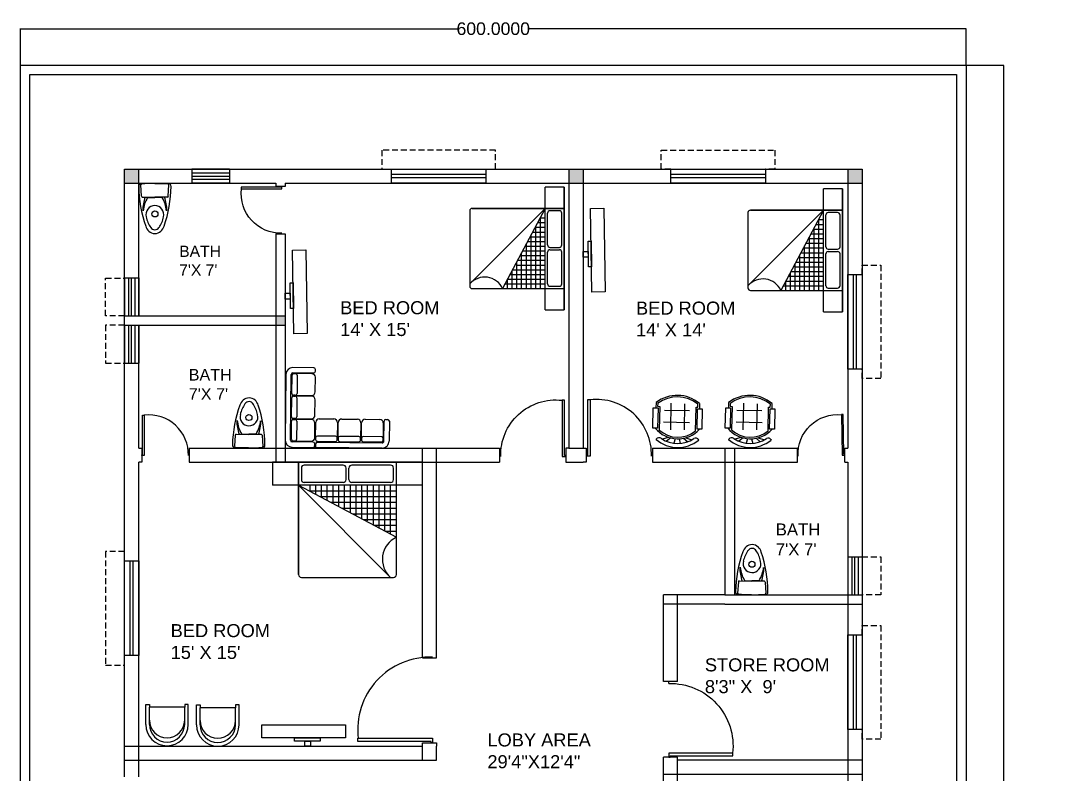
# Model space of a CAD drawing. Header units: inches. Extents: x 0 to 2330, y 0 to 1444.
# Drawn here: x 473 to 1123, y 966 to 1444 of the extents above; entities that cross this region are included whole.
import ezdxf

# ---------------------------------------------------------------- set-up
doc = ezdxf.new("R2010")
doc.units = ezdxf.units.IN
doc.header["$MEASUREMENT"] = 0
doc.linetypes.add('HIDDEN', pattern=[0.375, 0.25, -0.125])
for name, color, linetype in [('BOUNDRY WALL', 41, 'Continuous'), ('CHAJJA', 31, 'HIDDEN'), ('dIMENSIONS', 40, 'Continuous'), ('DOOR', 1, 'Continuous'), ('FURNITURE', 63, 'Continuous'), ('VENTILATORS', 90, 'Continuous'), ('WALLS', 7, 'Continuous'), ('WINDOW', 80, 'Continuous')]:
    doc.layers.add(name, color=color, linetype=linetype)
doc.styles.get("Standard").update_dxf_attribs({"font": 'arial.ttf'})
doc.dimstyles.get("Standard").update_dxf_attribs({"dimtxt": 8, "dimasz": 0.18, "dimexe": 0.18, "dimexo": 0.0625, "dimgap": 0.09, "dimtad": 0, "dimtih": 1, "dimtoh": 1, "dimdec": 4, "dimzin": 0, "dimdsep": 46, "dimtxsty": 'Standard', "dimcen": 0.09, "dimadec": 0, "dimazin": 0, "dimtfac": 1, "dimtdec": 4, "dimtofl": 0, "dimtmove": 0, "dimatfit": 3, "dimfxl": 1, "dimtolj": 1, "dimtzin": 0, "dimarcsym": 0})

# ---------------------------------------------------------------- blocks, each defined once
blk = doc.blocks.new('DOORS')
at = {"layer": 'DOOR'}
blk.add_line((3186.14, 3188.71), (3187.61, 3188.71), dxfattribs=at)
for points in [[(3187.61, 3187.94), (3187.61, 3152.88), (3186.14, 3152.88), (3186.14, 3188.71)], [(3186.14, 3187.94), (3186.14, 3188.71), (3188.32, 3188.71), (3188.32, 3187.94), (3187.61, 3187.94)]]:
    blk.add_lwpolyline(points, dxfattribs=at)
blk.add_arc((3182.04, 3187.61), 34.82, 178.1926, 276.7938, dxfattribs=at)
blk = doc.blocks.new('WINDOE')
for p, q in [((3462.97, 3398.72), (3471.97, 3398.72)), ((3462.97, 3338.72), (3462.97, 3398.72)), ((3466.47, 3398.72), (3466.47, 3338.72)), ((3468.47, 3398.72), (3468.47, 3338.72)), ((3471.97, 3398.72), (3471.97, 3338.72)), ((3471.97, 3338.72), (3462.97, 3338.72))]:
    blk.add_line(p, q)
blk = doc.blocks.new('VEN')
at = {"layer": 'VENTILATORS'}
for p, q in [((3037.91, 3407.28), (3046.91, 3407.28)), ((3037.91, 3407.28), (3037.91, 3383.28)), ((3040.41, 3407.28), (3040.41, 3383.28)), ((3042.41, 3383.28), (3042.41, 3407.28)), ((3042.41, 3407.28), (3044.53, 3407.28)), ((3044.53, 3407.28), (3044.53, 3383.28)), ((3046.91, 3407.28), (3046.91, 3383.28)), ((3037.91, 3383.28), (3046.91, 3383.28)), ((3040.41, 3383.28), (3042.41, 3383.28))]:
    blk.add_line(p, q, dxfattribs=at)
blk = doc.blocks.new('A$C444A5E9C')
at = {"ltscale": 20}
for p, q in [((0.041, 0.566), (0.032, 0.737)), ((0.246, 0.76), (0.04, 0.76)), ((0.054, 0.554), (0.246, 0.554)), ((0.141, 0.549), (0.246, 0.549))]:
    blk.add_line(p, q, dxfattribs=at)
for p, q in [((0.246, 0.76), (0.452, 0.76)), ((0.45, 0.566), (0.459, 0.737)), ((0.438, 0.554), (0.246, 0.554)), ((0.35, 0.549), (0.246, 0.549))]:
    blk.add_line(p, q)
at = {"linetype": 'Continuous', "ltscale": 20}
blk.add_circle((0.246, 0.298), 0.0465, dxfattribs=at)
at = {"ltscale": 20}
for centre, radius, start, end in [((0.04, 0.72), 0.04, 90, 185.821), ((1.87, 0.733), 1.87, 180.5373, 199.4406), ((0.044, 0.738), 0.012, 95.8439, 183), ((0.245, -1.23), 1.99, 89.9924, 95.8439), ((0.054, 0.566), 0.0125, 183, 270), ((0.766, 0.328), 0.705, 161.2906, 178.5363), ((0.58, 0.285), 0.516, 149.7165, 173.2244), ((0.141, 0.541), 0.0075, 90, 149.7165), ((0.267, 0.158), 0.167, 196.4723, 227.6624), ((0.246, 0.137), 0.137, 228.0401, 270)]:
    blk.add_arc(centre, radius, start, end, dxfattribs=at)
for centre, radius, start, end in [((0.246, -1.23), 1.99, 84.1561, 90.0076), ((-1.378, 0.733), 1.87, 340.5594, 359.4627), ((0.447, 0.738), 0.012, 357, 84.1561), ((0.452, 0.72), 0.04, 354.179, 90), ((0.35, 0.541), 0.0075, 30.2835, 90), ((-0.089, 0.285), 0.516, 6.7756, 30.2835), ((-0.275, 0.328), 0.705, 1.4637, 18.7094), ((0.438, 0.566), 0.0125, 270, 357), ((0.246, 0.137), 0.137, 270, 311.9599), ((0.225, 0.158), 0.167, 312.3376, 343.5277)]:
    blk.add_arc(centre, radius, start, end)
at = {"linetype": 'Continuous', "ltscale": 20}
for centre, radius, start, end in [((0.246, 0.288), 0.136, 90.2368, 194.549), ((0.245, 0.288), 0.136, 345.451, 89.7632), ((0.561, 0.349), 0.457, 192.1399, 214.2706), ((-0.069, 0.349), 0.457, 325.7294, 347.8601), ((0.246, 0.129), 0.0727, 210.084, 269.4189), ((0.245, 0.129), 0.0727, 270.5811, 329.916)]:
    blk.add_arc(centre, radius, start, end, dxfattribs=at)
blk = doc.blocks.new('A$C4CBC1980')
for p, q in [((0.45, 2), (0, 2)), ((0, 2), (0, 1.6)), ((0, 2), (2.6, 2)), ((2.15, 2), (0.45, 2)), ((0.45, 2), (0.45, 0.05)), ((0.45, 0.05), (0.45, 2)), ((2.6, 2), (2.025, 2)), ((2.15, 0.05), (2.15, 2)), ((2.6, 1.6), (2.6, 2)), ((0.5, 1.9), (0.5, 1.7)), ((1.225, 1.95), (0.55, 1.95)), ((1.275, 1.7), (1.275, 1.9)), ((1.325, 1.7), (1.325, 1.9)), ((2.05, 1.95), (1.375, 1.95)), ((2.1, 1.7), (2.1, 1.9)), ((1.225, 1.65), (0.55, 1.65)), ((2.05, 1.65), (1.375, 1.65)), ((2.6, 1.6), (0, 1.6)), ((0.45, 1.6), (2.05, 0)), ((0.451, 1.6), (2.15, 0.697)), ((2.15, 1.6), (0.587, 1.6)), ((2.15, 1.5), (0.639, 1.5)), ((0.65, 1.494), (0.65, 1.6)), ((0.75, 1.441), (0.75, 1.6)), ((0.85, 1.388), (0.85, 1.6)), ((0.95, 1.335), (0.95, 1.6)), ((1.05, 1.282), (1.05, 1.6)), ((1.15, 1.229), (1.15, 1.6)), ((1.25, 1.176), (1.25, 1.6)), ((1.35, 1.122), (1.35, 1.6)), ((1.45, 1.069), (1.45, 1.6)), ((1.55, 1.016), (1.55, 1.6)), ((1.65, 0.986), (1.65, 1.6)), ((1.75, 0.91), (1.75, 1.6)), ((1.85, 0.857), (1.85, 1.6)), ((1.95, 0.804), (1.95, 1.6)), ((2.05, 0.751), (2.05, 1.6)), ((2.15, 1.4), (0.827, 1.4)), ((2.15, 1.3), (1.016, 1.3)), ((2.15, 1.2), (1.204, 1.2)), ((2.15, 1.1), (1.392, 1.1)), ((2.15, 1), (1.58, 1)), ((2.15, 0.9), (1.769, 0.9)), ((2.15, 0.8), (1.957, 0.8)), ((0.5, 0), (2.1, 0))]:
    blk.add_line(p, q)
for centre, radius, start, end in [((0.55, 1.9), 0.05, 90, 180), ((1.225, 1.9), 0.05, 0, 90), ((1.375, 1.9), 0.05, 90, 180), ((2.05, 1.9), 0.05, 0, 90), ((0.55, 1.7), 0.05, 180, 270), ((1.225, 1.7), 0.05, 270, 0), ((1.375, 1.7), 0.05, 180, 270), ((2.05, 1.7), 0.05, 270, 0), ((2.327, 0.316), 0.421, 114.9633, 228.7161), ((0.5, 0.05), 0.05, 180, 270), ((0.5, 0.05), 0.05, 180, 270), ((2.1, 0.05), 0.05, 270, 0)]:
    blk.add_arc(centre, radius, start, end)
blk = doc.blocks.new('A$C5FE50CBE')
for p, q in [((0, 184.7), (0, 0)), ((33.8, 184.7), (33.8, 26)), ((361.1, 184.7), (361.1, 26)), ((394.9, 184.7), (394.9, 0)), ((33.8, 26), (361.1, 26)), ((33.8, 0), (33.8, 26)), ((361.1, 0), (361.1, 26)), ((0, 0), (33.8, 0)), ((394.9, 0), (361.1, 0))]:
    blk.add_line(p, q)
for centre, radius in [((197.5, 184.7), 197.5), ((197.5, 184.7), 163.6), ((197.5, 145), 163.6)]:
    blk.add_arc(centre, radius, 0, 180)
blk = doc.blocks.new('A$C6AD55BCE')
for p, q in [((43, 545), (36, 554)), ((199, 530), (121, 554)), ((227, 537), (174, 580)), ((284, 545), (267, 603)), ((333, 545), (350, 603)), ((389, 537), (443, 580)), ((417, 530), (496, 554)), ((572, 558), (574, 560)), ((0, 163), (0, 418)), ((0, 418), (59, 418)), ((59, 418), (59, 163)), ((79, 440), (79, 143)), ((224, 104), (224, 433)), ((396, 100), (396, 435)), ((537, 143), (537, 438)), ((537, 438), (539, 438)), ((557, 163), (557, 418)), ((557, 418), (617, 418)), ((617, 418), (617, 163)), ((156, 341), (484, 341)), ((59, 163), (0, 163)), ((37, 97), (37, 163)), ((79, 143), (57, 143)), ((57, 143), (57, 106)), ((162, 192), (476, 192)), ((563, 143), (537, 143)), ((617, 163), (557, 163)), ((563, 106), (563, 143)), ((583, 97), (583, 163))]:
    blk.add_line(p, q)
for centre, radius, start, end in [((308, 238), 417, 50.446, 130.5787), ((308, 179), 367, 40.6254, 139.3746), ((74, 571), 40, 203.4239, 305.1915), ((308, 179), 347, 48.2666, 131.2663), ((308, 238), 367, 57.331, 125.1915), ((533, 589), 50, 237.331, 320.446), ((310, 433), 434, 230.927, 309.073), ((310, 433), 414, 232.234, 307.766)]:
    blk.add_arc(centre, radius, start, end)
blk = doc.blocks.new('A$C2AFA021D')
for p, q in [((0, 2.1), (0, 0.2)), ((0.15, 0.2), (0.15, 2.1)), ((0.175, 1.55), (0.175, 2.075)), ((0.8, 2.3), (0.2, 2.3)), ((0.2, 2.15), (0.8, 2.15)), ((0.225, 2.125), (0.275, 2.125)), ((0.75, 2.125), (0.275, 2.125)), ((0.325, 2.075), (0.325, 1.55)), ((0.85, 2.2), (0.85, 2.25)), ((0.85, 1.6), (0.85, 2.025)), ((0.275, 1.5), (0.225, 1.5)), ((0.275, 1.5), (0.75, 1.5)), ((0.175, 0.875), (0.175, 1.425)), ((0.225, 1.475), (0.275, 1.475)), ((0.75, 1.475), (0.275, 1.475)), ((0.325, 1.425), (0.325, 0.875)), ((0.85, 0.925), (0.85, 1.375)), ((0.175, 0.225), (0.175, 0.75)), ((0.275, 0.825), (0.225, 0.825)), ((0.225, 0.8), (0.275, 0.8)), ((0.275, 0.825), (0.75, 0.825)), ((0.75, 0.8), (0.275, 0.8)), ((0.325, 0.75), (0.325, 0.225)), ((0.85, 0.275), (0.85, 0.7)), ((0.875, 0.275), (0.875, 0.725)), ((0.975, 0.825), (1.4, 0.825)), ((1.5, 0.725), (1.5, 0.275)), ((1.525, 0.275), (1.525, 0.725)), ((1.625, 0.825), (2.075, 0.825)), ((2.175, 0.725), (2.175, 0.275)), ((2.2, 0.275), (2.2, 0.725)), ((2.3, 0.825), (2.725, 0.825)), ((2.825, 0.725), (2.825, 0.275)), ((2.85, 0.2), (2.85, 0.775)), ((2.9, 0.825), (2.95, 0.825)), ((3, 0.775), (3, 0.2)), ((1.45, 0.325), (0.925, 0.325)), ((2.125, 0.325), (1.575, 0.325)), ((2.775, 0.325), (2.25, 0.325)), ((0.8, 0.15), (0.2, 0.15)), ((0.275, 0.175), (0.225, 0.175)), ((0.275, 0.175), (0.75, 0.175)), ((0.85, 0), (0.85, 0.1)), ((0.875, 0.275), (0.875, 0.225)), ((0.875, 0.1), (0.875, 0)), ((0.925, 0.175), (1.45, 0.175)), ((0.925, 0.15), (2.8, 0.15)), ((1.5, 0.225), (1.5, 0.275)), ((1.525, 0.275), (1.525, 0.225)), ((1.575, 0.175), (2.125, 0.175)), ((2.175, 0.225), (2.175, 0.275)), ((2.2, 0.275), (2.2, 0.225)), ((2.25, 0.175), (2.775, 0.175)), ((2.825, 0.225), (2.825, 0.275)), ((0.2, 0), (0.85, 0)), ((2.8, 0), (0.875, 0))]:
    blk.add_line(p, q)
for centre, radius, start, end in [((0.2, 2.1), 0.2, 90, 180), ((0.2, 2.1), 0.05, 90, 180), ((0.225, 2.075), 0.05, 90, 180), ((0.275, 2.075), 0.05, 0, 90), ((0.75, 2.025), 0.1, 0, 90), ((0.8, 2.25), 0.05, 0, 90), ((0.8, 2.2), 0.05, 270, 0), ((0.225, 1.55), 0.05, 180, 270), ((0.275, 1.55), 0.05, 270, 0), ((0.75, 1.6), 0.1, 270, 0), ((0.225, 1.425), 0.05, 90, 180), ((0.275, 1.425), 0.05, 0, 90), ((0.75, 1.375), 0.1, 360, 90), ((0.75, 0.925), 0.1, 270, 0), ((0.225, 0.875), 0.05, 180, 270), ((0.225, 0.75), 0.05, 90, 180), ((0.275, 0.875), 0.05, 270, 0), ((0.275, 0.75), 0.05, 0, 90), ((0.75, 0.7), 0.1, 0, 90), ((0.975, 0.725), 0.1, 90, 180), ((1.4, 0.725), 0.1, 0, 90), ((1.625, 0.725), 0.1, 90, 180), ((2.075, 0.725), 0.1, 0, 90), ((2.3, 0.725), 0.1, 90, 180), ((2.725, 0.725), 0.1, 0, 90), ((2.9, 0.775), 0.05, 90, 180), ((2.95, 0.775), 0.05, 0, 90), ((0.925, 0.275), 0.05, 90, 180), ((1.45, 0.275), 0.05, 360, 90), ((1.575, 0.275), 0.05, 90, 180), ((2.125, 0.275), 0.05, 360, 90), ((2.25, 0.275), 0.05, 90, 180), ((2.775, 0.275), 0.05, 360, 90), ((0.2, 0.2), 0.2, 180, 270), ((0.2, 0.2), 0.05, 180, 270), ((0.225, 0.225), 0.05, 180, 270), ((0.275, 0.225), 0.05, 270, 0), ((0.75, 0.275), 0.1, 270, 0), ((0.8, 0.1), 0.05, 0, 90), ((0.925, 0.225), 0.05, 180, 270), ((0.925, 0.1), 0.05, 90, 180), ((1.45, 0.225), 0.05, 270, 0), ((1.575, 0.225), 0.05, 180, 270), ((2.125, 0.225), 0.05, 270, 0), ((2.25, 0.225), 0.05, 180, 270), ((2.775, 0.225), 0.05, 270, 0), ((2.8, 0.2), 0.2, 270, 0), ((2.8, 0.2), 0.05, 270, 0)]:
    blk.add_arc(centre, radius, start, end)
blk = doc.blocks.new('*D32')
at = {"color": 0, "lineweight": -2, "transparency": 16777216}
for p, q in [((472.99, 1415.68), (472.99, 1438.81)), ((473.17, 1438.63), (750.07, 1438.63)), ((1072.81, 1438.63), (795.91, 1438.63)), ((1072.99, 1415.68), (1072.99, 1438.81))]:
    blk.add_line(p, q, dxfattribs=at)
at = {"color": 0, "transparency": 16777216}
for points in [[(473.17, 1438.66), (473.17, 1438.6), (472.99, 1438.63)], [(1072.81, 1438.66), (1072.81, 1438.6), (1072.99, 1438.63)]]:
    blk.add_solid(points, dxfattribs=at)
at = {"layer": 'Defpoints', "color": 0, "transparency": 16777216}
for p in [(1072.99, 1438.63), (472.99, 1415.61), (1072.99, 1415.61)]:
    blk.add_point(p, dxfattribs=at)
at = {"color": 0, "transparency": 16777216, "insert": (772.99, 1438.63), "char_height": 8, "attachment_point": 5}
blk.add_mtext('\\A1;600.0000', dxfattribs=at)
blk = doc.blocks.new('*D33')
at = {"color": 0, "lineweight": -2, "transparency": 16777216}
for p, q in [((1073.06, 1415.61), (1097.01, 1415.61)), ((1096.83, 1415.43), (1096.83, 879.79)), ((1096.83, 335.79), (1096.83, 871.44)), ((1073.06, 335.61), (1097.01, 335.61))]:
    blk.add_line(p, q, dxfattribs=at)
at = {"color": 0, "transparency": 16777216}
for points in [[(1096.8, 1415.43), (1096.86, 1415.43), (1096.83, 1415.61)], [(1096.8, 335.79), (1096.86, 335.79), (1096.83, 335.61)]]:
    blk.add_solid(points, dxfattribs=at)
at = {"layer": 'Defpoints', "color": 0, "transparency": 16777216}
for p in [(1072.99, 1415.61), (1072.99, 335.61), (1096.83, 335.61)]:
    blk.add_point(p, dxfattribs=at)
at = {"color": 0, "transparency": 16777216, "insert": (1096.83, 875.61), "char_height": 8, "attachment_point": 5}
blk.add_mtext('\\A1;1080.0000', dxfattribs=at)

msp = doc.modelspace()

# ---------------------------------------------------------------- hatches: boundary and pattern name
at = {"layer": 'WALLS'}
h = msp.add_hatch(color=1, dxfattribs=at)
h.paths.add_polyline_path([(1006.99429, 494.61423), (997.99429, 494.61423), (997.99429, 485.61423), (1006.99429, 485.61423)])
h.paths.add_polyline_path([(817.99429, 494.61423), (808.99429, 494.61423), (805.99429, 494.61423), (805.99429, 485.61423), (817.99429, 485.61423)])
h.paths.add_polyline_path([(728.01762, 621.85609), (710.01762, 621.85609), (709.99456, 612.85609), (718.99429, 612.85609), (719.01762, 612.85609), (728.01762, 612.85609)])
h.paths.add_polyline_path([(700.99429, 812.61423), (691.99429, 812.61423), (691.99429, 803.61423), (700.99429, 803.61423)])
h.paths.add_polyline_path([(547.99429, 812.61423), (538.99429, 812.61423), (538.99429, 803.61423), (547.99429, 803.61423)])
h.paths.add_polyline_path([(547.99429, 917.61423), (538.99429, 917.61423), (538.99429, 908.61423), (547.99429, 908.61423)])
h.paths.add_polyline_path([(1006.99429, 1349.61423), (997.99429, 1349.61423), (997.99429, 1340.61423), (1006.99429, 1340.61423)])
h.paths.add_polyline_path([(829.99429, 1349.61423), (820.99429, 1349.61423), (820.99429, 1340.61423), (829.99429, 1340.61423)])
h.paths.add_polyline_path([(547.99429, 1349.61423), (538.99429, 1349.61423), (538.99429, 1340.61423), (547.99429, 1340.61423)])
h.paths.add_polyline_path([(640.99429, 1256.61423), (634.99429, 1256.61423), (634.99429, 1250.61423), (640.99429, 1250.61423)])

# ---------------------------------------------------------------- linework, layer by layer
at = {"layer": 'BOUNDRY WALL'}
for p, q in [((472.99429, 1415.61423), (1072.99429, 1415.61423)), ((472.99429, 335.61423), (472.99429, 1415.61423)), ((1072.99429, 1415.61423), (1072.99429, 335.61423)), ((478.99429, 1409.61423), (1066.99429, 1409.61423)), ((478.99429, 341.61423), (478.99429, 1409.61423)), ((1066.99429, 1409.61423), (1066.99429, 341.61423))]:
    msp.add_line(p, q, dxfattribs=at)
at = {"layer": 'CHAJJA', "ltscale": 15}
for p, q in [((774.38191, 1361.61423), (702.38191, 1361.61423)), ((702.38191, 1361.61423), (702.38191, 1349.61423)), ((774.38191, 1349.61423), (774.38191, 1361.61423)), ((879.65209, 1349.61423), (879.65209, 1361.61423)), ((879.65209, 1361.61423), (951.65209, 1361.61423)), ((951.65209, 1361.61423), (951.65209, 1349.61423)), ((702.38191, 1349.61423), (708.38191, 1349.61423)), ((768.38191, 1349.61423), (774.38191, 1349.61423)), ((885.65209, 1349.61423), (879.65209, 1349.61423)), ((951.65209, 1349.61423), (945.65209, 1349.61423)), ((1006.99429, 1282.70105), (1006.99429, 1288.70105)), ((1006.99429, 1288.70105), (1018.99429, 1288.70105)), ((1018.99429, 1288.70105), (1018.99429, 1216.70105)), ((526.99429, 1256.61363), (526.99429, 1280.49397)), ((526.99429, 1280.49397), (538.99429, 1280.49397)), ((538.99429, 1256.61363), (526.99429, 1256.61363)), ((538.99429, 1250.57592), (526.99429, 1250.57592)), ((526.99429, 1250.57592), (526.99429, 1226.49511)), ((526.99429, 1226.49511), (538.99429, 1226.49511)), ((1006.99429, 1216.70105), (1006.99429, 1222.70105)), ((1018.99429, 1216.70105), (1006.99429, 1216.70105)), ((538.99429, 1106.99485), (526.99429, 1106.99485)), ((526.99429, 1106.99485), (526.99429, 1034.99485)), ((538.99429, 1100.99485), (538.99429, 1106.99485)), ((1006.99429, 1103.61423), (1018.99429, 1103.61423)), ((1018.99429, 1103.61423), (1018.99429, 1079.57683)), ((1018.99429, 1079.57683), (1006.99429, 1079.61423)), ((1006.99429, 1054.03666), (1006.99429, 1060.03666)), ((1006.99429, 1060.03666), (1018.99429, 1060.03666)), ((1018.99429, 1060.03666), (1018.99429, 988.03666)), ((538.99429, 1034.99485), (538.99429, 1040.99485)), ((526.99429, 1034.99485), (538.99429, 1034.99485)), ((1006.99429, 988.03666), (1006.99429, 994.03666)), ((1018.99429, 988.03666), (1006.99429, 988.03666))]:
    msp.add_line(p, q, dxfattribs=at)
at = {"layer": 'DOOR'}
for q in [(884.36435, 1024.61423), (884.36435, 1023.2717)]:
    msp.add_line((884.36435, 1023.2717), q, dxfattribs=at)
at = {"layer": 'FURNITURE'}
for points in [[(843.12486, 1324.80136), (843.91353, 1271.72925), (835.53972, 1271.60481), (834.75105, 1324.67692)], [(835.05959, 1303.91435), (835.30137, 1287.64406), (833.38482, 1287.61558), (833.14304, 1303.88587)], [(654.04464, 1298.30783), (654.8333, 1245.23572), (646.45949, 1245.11129), (645.67083, 1298.1834)], [(833.24039, 1297.33479), (833.29465, 1293.68337), (830.12878, 1293.63632), (830.07452, 1297.28775)], [(645.97937, 1277.42082), (646.22115, 1261.15053), (644.3046, 1261.12205), (644.06282, 1277.39234)], [(644.16017, 1270.84127), (644.21443, 1267.18985), (641.04855, 1267.1428), (640.99429, 1270.79423)], [(626.06969, 997.07195), (679.14767, 997.07195), (679.14767, 988.69722), (626.06969, 988.69722)], [(646.83456, 988.69722), (663.10665, 988.69722), (663.10665, 986.78046), (646.83456, 986.78046)], [(653.38636, 986.78046), (657.03819, 986.78046), (657.03819, 983.61423), (653.38636, 983.61423)]]:
    msp.add_lwpolyline(points, close=True, dxfattribs=at)
at = {"layer": 'WALLS'}
for p, q in [((538.99429, 1349.61423), (1006.99429, 1349.61423)), ((538.99429, 964.11423), (538.99429, 1349.61423)), ((547.99429, 1256.61423), (547.99429, 1349.61423)), ((820.99429, 1349.61423), (820.99429, 1172.61423)), ((829.99429, 1349.61423), (829.99429, 1172.61423)), ((997.99429, 1349.61423), (997.99429, 1172.61423)), ((1006.99429, 1349.61423), (1006.99429, 485.61423)), ((538.99429, 1340.61423), (634.99429, 1340.61423)), ((634.99429, 1340.61423), (634.99429, 1338.61423)), ((640.99429, 1340.61423), (820.99429, 1340.61423)), ((640.99429, 1340.61423), (640.99429, 1338.61423)), ((820.99429, 1340.61423), (1006.99429, 1340.61423)), ((640.99429, 1338.61423), (634.99429, 1338.61423)), ((634.99429, 1308.61423), (634.99429, 1250.61423)), ((634.99429, 1308.61423), (640.99429, 1308.61423)), ((640.99429, 1308.61423), (640.99429, 1163.61423)), ((547.99429, 1256.61423), (640.99429, 1256.61423)), ((547.99429, 1250.61423), (640.99429, 1250.61423)), ((547.99429, 1172.61423), (547.99429, 1250.61423)), ((634.99429, 1250.61423), (634.99429, 1163.61423)), ((547.99429, 1172.61423), (549.99429, 1172.61423)), ((549.99429, 1172.61423), (549.99429, 1163.61423)), ((579.99429, 1172.61423), (634.99429, 1172.61423)), ((579.99429, 1172.61423), (579.99429, 1163.61423)), ((634.99429, 1172.61423), (776.99429, 1172.61423)), ((727.99429, 1039.61423), (727.99429, 1172.61423)), ((736.99429, 1039.61423), (736.99429, 1172.61423)), ((776.99429, 1172.61423), (776.99429, 1163.61423)), ((820.99429, 1172.61423), (818.99429, 1172.61423)), ((818.99429, 1172.61423), (818.99429, 1163.61423)), ((820.99429, 1172.61423), (831.99429, 1172.61423)), ((831.99429, 1172.61423), (831.99429, 1163.61423)), ((873.99429, 1172.61423), (965.99429, 1172.61423)), ((873.99429, 1172.61423), (873.99429, 1163.61423)), ((919.99429, 1172.61423), (919.99429, 1079.61423)), ((925.99429, 1172.61423), (925.99429, 1079.61423)), ((965.99429, 1163.61423), (965.99429, 1172.61423)), ((995.99429, 1172.61423), (997.99429, 1172.61423)), ((995.99429, 1163.61423), (995.99429, 1172.61423)), ((547.99429, 983.61423), (547.99429, 1163.61423)), ((549.99429, 1163.61423), (547.99429, 1163.61423)), ((579.99429, 1163.61423), (727.99429, 1163.61423)), ((727.99429, 1163.61423), (776.99429, 1163.61423)), ((818.99429, 1163.61423), (820.99429, 1163.61423)), ((820.99429, 1163.61423), (829.99429, 1163.61423)), ((831.99429, 1163.61423), (829.99429, 1163.61423)), ((873.99429, 1163.61423), (919.99429, 1163.61423)), ((919.99429, 1163.61423), (965.99429, 1163.61423)), ((995.99429, 1163.61423), (997.99429, 1163.61423)), ((997.99429, 1163.61423), (997.99429, 1079.61423)), ((880.99429, 1024.61423), (880.99429, 1079.61423)), ((919.99429, 1079.61423), (880.99429, 1079.61423)), ((889.99429, 1024.61423), (889.99429, 1079.61423)), ((919.99429, 1079.61423), (1000.49719, 1079.61423)), ((997.99429, 1079.61423), (997.99429, 965.61423)), ((919.99429, 1073.61423), (880.99429, 1073.61423)), ((919.99429, 1073.61423), (1006.99429, 1073.61423)), ((727.99429, 1039.61423), (736.99429, 1039.61423)), ((889.99429, 1024.61423), (880.99429, 1024.61423)), ((538.99429, 983.61423), (727.99429, 983.61423)), ((547.99429, 964.11423), (547.99429, 983.61423)), ((727.99429, 974.61423), (727.99429, 985.61423)), ((727.99429, 985.61423), (736.99429, 985.61423)), ((736.99429, 985.61423), (736.99429, 983.61423)), ((736.99429, 974.61423), (736.99429, 983.61423)), ((880.99429, 965.61423), (880.99429, 976.61423)), ((889.99429, 976.61423), (880.99429, 976.61423)), ((889.99429, 974.61423), (889.99429, 976.61423)), ((538.99429, 974.61423), (736.99429, 974.61423)), ((1006.99429, 974.61423), (889.99429, 974.61423)), ((889.99429, 941.61423), (889.99429, 974.61423)), ((1006.99429, 965.61423), (880.99429, 965.61423)), ((880.99429, 941.61423), (880.99429, 965.61423)), ((997.99429, 965.61423), (997.99429, 812.61423))]:
    msp.add_line(p, q, dxfattribs=at)

# ---------------------------------------------------------------- block references
at = {"layer": 'DOOR'}
for p, xscale, yscale, zscale, rotation in [((-1654.32119, -954.36537), -0.7191598950270549, 0.7191598950270549, 0.7191598950270549, 270), ((2842.9094, 3461.02727), 0.7191598950270549, 0.7191598950270549, 0.7191598950270549, 180), ((-1340.82367, 3416.54859), -0.719159895027055, 0.719159895027055, 0.7191598950270549, 181.1076964583948), ((-3486.053, 5205.68875), 1.323602575753075, 1.323602575753075, 1.323602575753075, 270), ((4505.35579, 4597.17326), -1.135567925333826, 1.135567925333826, 1.135567925333826, 90)]:
    msp.add_blockref('DOORS', p, dxfattribs=dict(at, xscale=xscale, yscale=yscale, zscale=zscale, rotation=rotation))
at = {"layer": 'FURNITURE', "color": 7, "xscale": 41.77831322998384, "yscale": 41.77831322998384, "zscale": 41.77831322998384}
msp.add_blockref('A$C444A5E9C', (548.00291, 1308.72699), dxfattribs=at)
at = {"layer": 'FURNITURE'}
for name, p, xscale, yscale, zscale, rotation in [('A$C4CBC1980', (758.06426, 1338.13769), 29.94166779172634, 29.94166779172634, 29.94166779172634, 270), ('A$C4CBC1980', (934.64681, 1336.99223), 29.94166779172634, 29.94166779172634, 29.94166779172634, 270), ('A$C2AFA021D', (640.99429, 1173.27521), 21.96498758416849, 21.96498758416849, 21.96498758416849, 359.4252707822348), ('A$C6AD55BCE', (905.85587, 1205.6673), 0.05044604496747651, 0.05044604496747651, 0.05044604496747651, 178.6750296418714), ('A$C6AD55BCE', (951.85587, 1205.6673), 0.05044604496747651, 0.05044604496747651, 0.05044604496747651, 178.6750296418714), ('A$C5FE50CBE', (579.49372, 1009.9443), 0.06838340703953896, 0.06838340703953896, 0.06838340703953896, 180.0265539121386), ('A$C5FE50CBE', (611.68701, 1009.69198), 0.06838340703953896, 0.06838340703953896, 0.06838340703953896, 180.0265539121386)]:
    msp.add_blockref(name, p, dxfattribs=dict(at, xscale=xscale, yscale=yscale, zscale=zscale, rotation=rotation))
at = {"layer": 'FURNITURE', "color": 7, "xscale": 41.77831322998384, "yscale": 41.77831322998384, "zscale": 41.77831322998384, "rotation": 179.4405771320001}
for p in [(628.3463, 1204.36432), (947.54561, 1111.26377)]:
    msp.add_blockref('A$C444A5E9C', p, dxfattribs=at)
at = {"layer": 'FURNITURE', "xscale": 36.54319278623561, "yscale": 36.54319278623561, "zscale": 36.54319278623561}
msp.add_blockref('A$C4CBC1980', (632.98241, 1090.52774), dxfattribs=at)
at = {"layer": 'VENTILATORS', "rotation": 270}
msp.add_blockref('VEN', (-2801.61108, 4387.52446), dxfattribs=at)
at = {"layer": 'VENTILATORS'}
for p in [(-2498.91594, -2126.6683), (-2498.91594, -2156.70602), (-2039.91594, -2303.6677)]:
    msp.add_blockref('VEN', p, dxfattribs=at)
at = {"layer": 'WALLS', "xscale": -1, "rotation": 180}
msp.add_blockref('DOORS', (-2369.45475, 4355.9445), dxfattribs=at)
at = {"layer": 'WALLS', "rotation": 180}
msp.add_blockref('DOORS', (4020.6298, 4356.25578), dxfattribs=at)
at = {"layer": 'WINDOW'}
for p, rotation in [((-2630.34219, 4812.5836), 270), ((-2453.07202, 4812.5836), 270), ((4469.96367, 4621.42515), 180), ((4010.96367, 4439.71896), 180), ((4469.96367, 4392.76077), 180)]:
    msp.add_blockref('WINDOE', p, dxfattribs=dict(at, rotation=rotation))

# ---------------------------------------------------------------- texts
at = {"layer": 'dIMENSIONS', "attachment_point": 1}
for s, width, gutter_width, insert, char_height in [("BATH\\P7'X 7'", 145.4680952, 35.48982, (573.73924, 1301.01233), 7.097965), ("BED ROOM\\P14' X 15'", 169.8654803, 41.44205, (675.84342, 1265.81137), 8.28841), ("BED ROOM\\P14' X 14'", 169.8654803, 41.44205, (863.58083, 1265.54647), 8.28841), ("BATH\\P7'X 7'", 150.2235738, 36.65002, (579.74692, 1222.80117), 7.330003), ("BATH\\P7'X 7'", 155.4593661, 37.92739, (952.27288, 1124.79292), 7.585478), ("BED ROOM\\P15' X 15'", 169.8654803, 41.44205, (568.27685, 1060.96052), 8.28841), ('STORE ROOM\\P8\'3" X  9\'', 169.8654803, 41.44205, (907.28856, 1039.24393), 8.28841), ('LOBY AREA\\P29\'4"X12\'4" ', 169.8654803, 41.44205, (769.29094, 991.61177), 8.2884096)]:
    msp.add_mtext_dynamic_manual_height_columns(s, width=width, gutter_width=gutter_width, heights=[0], dxfattribs=dict(at, insert=insert, char_height=char_height))

# ---------------------------------------------------------------- dimensions: what is measured, and where the dimension line sits
dim = msp.add_linear_dim(base=(1072.99429, 1438.63122), p1=(472.99429, 1415.61423), p2=(1072.99429, 1415.61423), dimstyle='Standard')
dim.commit()
dim.dimension.update_dxf_attribs({"geometry": '*D32', "text_midpoint": (772.99429, 1438.63122)})
dim = msp.add_linear_dim(base=(1096.83239, 335.61423), p1=(1072.99429, 1415.61423), p2=(1072.99429, 335.61423), angle=90, dimstyle='Standard')
dim.commit()
dim.dimension.update_dxf_attribs({"geometry": '*D33', "text_midpoint": (1096.83239, 875.61423)})

doc.saveas('drawing.dxf')
